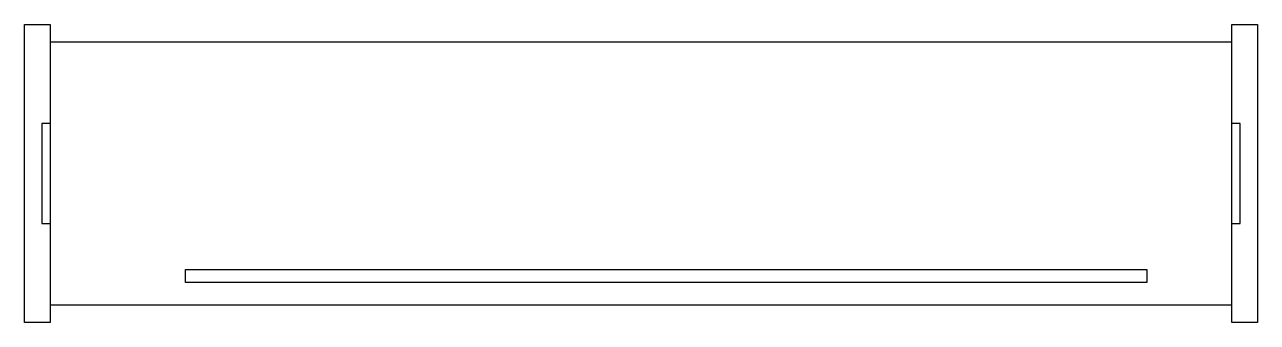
# Model space of a CAD drawing. Extents: x -0.3 to 24.3, y -0.3 to 5.6.
import ezdxf

# ---------------------------------------------------------------- set-up
doc = ezdxf.new("R2010")
doc.units = 0
for name, color, linetype in [('DadoBack', 6, 'CONTINUOUS'), ('GROOVE25', 6, 'CONTINUOUS'), ('PartCut', 1, 'CONTINUOUS')]:
    doc.layers.add(name, color=color, linetype=linetype)

msp = doc.modelspace()

# ---------------------------------------------------------------- linework, layer by layer
at = {"layer": 'DadoBack'}
for points in [[(-0.34, 5.6), (0.17, 5.6), (0.17, -0.35), (-0.34, -0.35)], [(23.77, 5.6), (24.28, 5.6), (24.28, -0.35), (23.77, -0.35)]]:
    msp.add_lwpolyline(points, close=True, dxfattribs=at)
at = {"layer": 'GROOVE25'}
msp.add_lwpolyline([(22.07, 0.705), (22.07, 0.445), (2.87, 0.445), (2.87, 0.705)], close=True, dxfattribs=at)
at = {"layer": 'PartCut'}
msp.add_lwpolyline([(0.17, 1.625), (0.17, 0), (23.77, 0), (23.77, 1.625), (23.94, 1.625), (23.94, 3.625), (23.77, 3.625), (23.77, 5.25), (0.17, 5.25), (0.17, 3.625), (0, 3.625), (0, 1.625)], close=True, dxfattribs=at)

doc.saveas('drawing.dxf')
